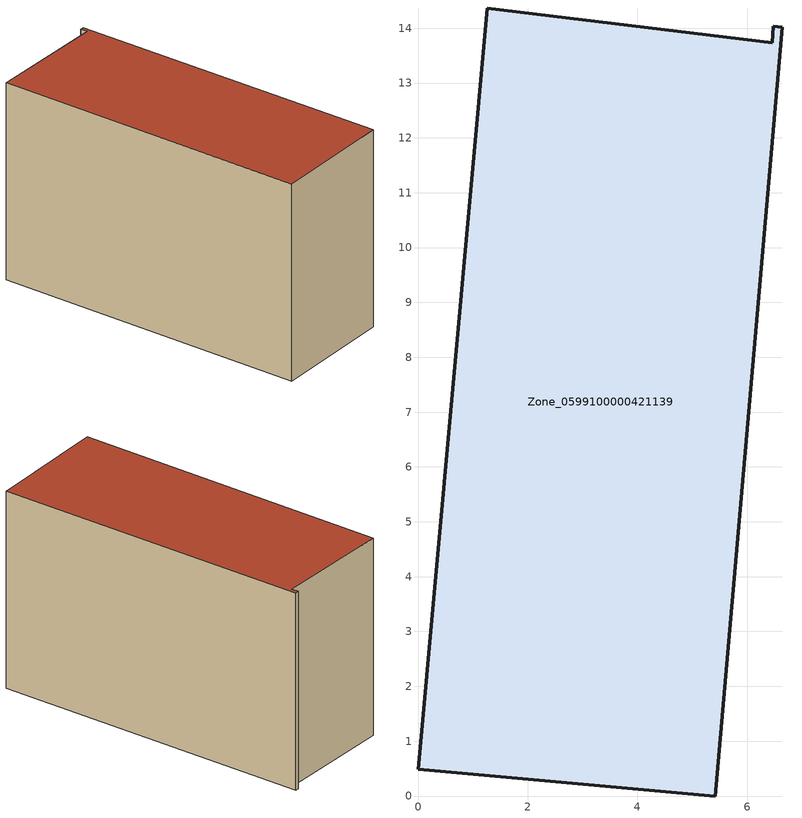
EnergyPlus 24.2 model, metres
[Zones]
Zone_0599100000421139
 floor ground (C_G): 6.45,13.73 6.48,14.04 6.64,14.02 5.42,0 0,0.49 1.26,14.37 z0
 wall outside (C_F): 0,0.49 5.42,0 6.64,14.02 6.48,14.04 6.45,13.73 1.26,14.37 0,0.49 z0:8.91
 roof outside (C_R): 6.48,14.04 6.45,13.73 1.26,14.37 0,0.49 5.42,0 6.64,14.02 z8.91
[BUILDING]
Pand.0599100000421139: North Axis=0; Terrain=City; Loads Convergence Tolerance Value=0.04; Temperature Convergence Tolerance Value=0.4; Solar Distribution=FullExterior; Maximum Number of Warmup Days=25; Minimum Number of Warmup Days=1
[Site:Location]
Rotterdam.The.Hague.AP_ZH_NLD Design_Conditions: Latitude=51.96; Longitude=4.45; Time Zone=1; Elevation=-4.5
[SITE:GROUNDTEMPERATURE:BUILDINGSURFACE]
18, 18, 18, 18, 18, 18, 18, 18, 18, 18, 18, 18
[MATERIAL] Thermal Absorptance=0.9; Solar Absorptance=0.7; Visible Absorptance=0.7
Name | Roughness | Thickness | Conductivity | Density | Specific Heat
G.TI.2006-2014 | MediumSmooth | 0.15 | 0.06 | 540 | 1210
F.TI.2006-2014 | Rough | 0.3 | 0.12 | 1920 | 840
R.TI.2006-2014 | MediumRough | 0.2 | 0.08 | 1500 | 1000
[CONSTRUCTION]
C_G: G.TI.2006-2014
C_F: F.TI.2006-2014
C_R: R.TI.2006-2014
[ZONE]
Zone_0599100000421139: Type=1; Multiplier=1; Ceiling Height=Autocalculate; Volume=Autocalculate; Floor Area=autocalculate; Part of Total Floor Area=Yes
[ZONEINFILTRATION:DESIGNFLOWRATE]
Infil_Zone_0599100000421139: Zone or ZoneList or Space or SpaceList=Zone_0599100000421139; Schedule=AlwaysOn; Design Flow Rate Calculation Method=Flow/Area; Flow Rate per Floor Area=0.0015; Constant Term Coefficient=1; Temperature Term Coefficient=0; Velocity Term Coefficient=0; Velocity Squared Term Coefficient=0
[HVACTEMPLATE:ZONE:IDEALLOADSAIRSYSTEM]
Zone_0599100000421139: Maximum Heating Supply Air Temperature=50; Minimum Cooling Supply Air Temperature=13; Maximum Heating Supply Air Humidity Ratio=0.0156; Minimum Cooling Supply Air Humidity Ratio=0.0077; Heating Limit=NoLimit; Cooling Limit=NoLimit; Dehumidification Control Type=ConstantSensibleHeatRatio; Cooling Sensible Heat Ratio=0.7; Dehumidification Setpoint=60; Humidification Control Type=None; Humidification Setpoint=30; Outdoor Air Method=None; Outdoor Air Flow Rate per Person=0.00944; Outdoor Air Flow Rate per Zone Floor Area=0; Outdoor Air Flow Rate per Zone=0; Demand Controlled Ventilation Type=None; Outdoor Air Economizer Type=NoEconomizer; Heat Recovery Type=None; Sensible Heat Recovery Effectiveness=0.7; Latent Heat Recovery Effectiveness=0.65
[ZONECONTROL:THERMOSTAT]
ThermostatControl_Zone_0599100000421139: Zone or ZoneList=Zone_0599100000421139; Control Type Schedule=DualSetpointControlType; Control 1=Thermostat_Zone_0599100000421139; Temperature Difference Between Cutout And Setpoint=0
[THERMOSTATSETPOINT:DUALSETPOINT]
Thermostat_Zone_0599100000421139: Heating Setpoint Temperature Schedule=HeatingSetpoint_Zone_0599100000421139; Cooling Setpoint Temperature Schedule=CoolingSetpoint_Zone_0599100000421139
[SCHEDULE:COMPACT]
HeatingSetpoint_Zone_0599100000421139: Through: 12/31, For: AllDays, Until: 24:00, 21
CoolingSetpoint_Zone_0599100000421139: Through: 12/31, For: AllDays, Until: 24:00, 24
DualSetpointControlType: Through: 12/31, For: AllDays, Until: 24:00, 4
AlwaysOn: Through: 12/31, For: AllDays, Until: 24:00, 1
